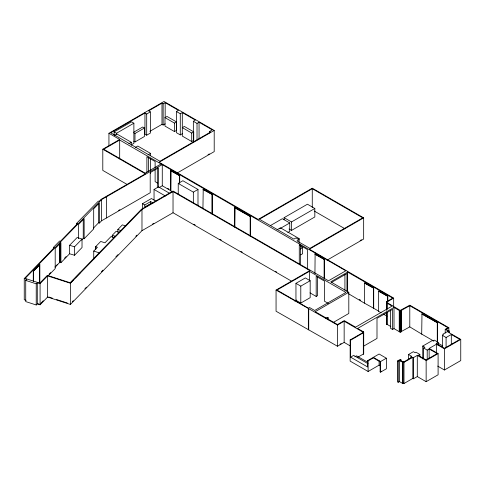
<?xml version="1.0" encoding="UTF-8"?>
<svg xmlns="http://www.w3.org/2000/svg" width="485" height="485" viewBox="0 0 485 485"><rect width="100%" height="100%" fill="white"/><g stroke="black" fill="none" stroke-linecap="round" stroke-linejoin="round"><path stroke-width="0.73" d="M55.102 267.168L59.77 262.355L59.77 242.979M59.77 262.355L60.904 262.718L60.904 242.603L55.199 248.484L55.199 268.599L48.445 275.559M93.411 228.138L98.594 222.791L99.389 223.045L99.389 202.93L93.684 208.811L93.684 228.926L84.147 238.759L83.244 238.468L81.686 240.069M357.803 357.239L363.441 353.971L363.544 353.092M348.806 292.297L330.703 281.846L347.642 272.067L392.753 298.105L386.557 301.682L386.351 302.21L386.884 303.095L392.074 306.102L355.578 327.169L344.253 320.627L337.481 324.544L315.214 311.691L348.806 292.297L348.806 313.474L333.25 322.458M421.889 334.207L409.789 326.89L400.537 331.946L399.379 331.722L394.008 328.618L392.553 329.461L390.425 328.23L390.425 310.345M386.557 322.864L386.745 324.162L390.813 326.55M76.654 225.58L76.654 223.312L98.346 201.105L99.14 201.36L101.08 199.359L145.385 173.818L102.796 149.228L102.796 170.405L127.04 184.403M53.52 248.823L53.52 247.308L59.606 241.039L60.401 241.294L77.564 223.603L76.654 223.312M26.117 300.336L24.25 299.736L24.25 278.554L54.314 247.568L53.52 247.308M172.575 191.933L170.678 190.841L170.865 170.611L170.865 190.732L162.275 185.773L162.275 164.597L101.601 199.59L25.135 278.414L39.788 283.149L47.336 275.365L70.167 282.749L141.505 209.217L173.03 191.035L328.478 280.785L345.805 270.782L119.68 140.007L103.711 149.228L145.142 173.145L161.111 163.924M33.283 280.76L33.283 271.073L39.843 264.616L39.843 283.246M33.507 281.579L33.507 271.145L39.843 264.616M350.606 346.12L344.156 342.392L337.481 346.248L276.062 311.237L276.062 290.06L309.848 270.557L173.03 191.563L141.978 209.49L70.416 283.258L47.585 275.874L40.079 283.616L37.284 282.713L37.284 303.895L36.223 304.986L25.723 301.591L25.723 280.415L26.742 279.36L24.25 278.554M69.597 253.758L69.597 245.283L77.163 237.492L82.026 239.063L82.026 247.532L74.526 255.268L69.597 253.758L60.904 262.718M36.223 304.986L36.223 283.81L37.284 282.713M55.041 266.92L57.582 264.307M74.526 255.268L74.526 246.798L82.026 239.063M49.04 274.183L50.622 272.552M64.56 258.184L66.118 256.577M99.389 223.045L101.601 220.766L150.204 192.745L150.204 172.624L158.498 167.834L158.498 187.21M40.795 303.289L43.31 300.694M95.642 249.508L95.642 246.683L100.71 241.457L104.966 242.803L111.035 236.547L113.836 237.492L115.103 236.183L112.277 235.267L112.277 237.389M37.284 303.895L40.079 304.798L47.585 297.056L47.585 275.874M93.738 259.542L93.738 251.072L97.436 247.259L95.642 246.683M112.277 235.267L116.176 231.248L119.795 232.418M117.825 232.376L117.825 229.55L122.365 224.87L125.809 225.98M71.095 282.221L73.72 279.518M75.296 277.893L80.546 272.479M72.271 301.761L73.32 300.676M84.887 288.757L86.463 287.132M101.407 271.721L102.947 270.139M115.903 256.783L118 254.625M135.794 236.28L136.837 235.207M47.585 297.056L70.416 304.435L141.978 230.672L173.03 212.745L291.515 281.154M380.373 365.872L379.1 365.138L368.109 371.486L350.152 361.119L350.152 339.943L350.613 340.209L363.623 332.613L363.441 331.831L357.615 328.454L394.008 307.441L399.379 310.546L400.743 310.746L409.789 305.708L447.928 327.727L445.218 329.291L445.218 333.074M108.937 145.373L108.937 133.272L164.015 101.474L214.206 130.447L214.206 151.629L177.486 172.83M144.948 113.011L144.948 134.193L146.688 135.2L150.368 133.072L150.368 111.896L146.688 114.017L144.948 113.011L110.677 132.799L159.953 161.244L210.575 132.017L209.611 131.453L209.611 132.969M182.311 133.745L180.281 134.915L176.407 132.684L176.407 111.501L178.438 110.331L165.179 102.674L163.142 103.845L161.984 103.178L148.622 110.889L150.368 111.896M114.108 134.86L114.108 131.878L131.49 121.838L133.878 123.214L133.878 143.336L131.302 144.821M114.108 131.878L116.491 133.254L133.878 123.214M114.472 135.351L116.873 133.969L131.296 142.293L131.296 145.276M102.796 149.228L119.68 139.474L108.937 133.272M133.866 132.114L142.717 127.003L144.463 128.01L144.463 136.485L134.975 141.959L133.811 141.287M133.811 132.817L134.975 133.49L144.463 128.01M164.985 117.619L167.016 116.442L176.504 121.917L176.504 130.392L174.473 131.562L164.985 126.088L164.985 117.619L174.473 123.093L176.504 121.917M149.895 131.332L161.984 124.354L163.142 125.027L165.179 123.851M176.407 111.501L180.281 113.739L182.311 112.569L195.376 120.11L193.345 121.286L193.345 142.463M128.895 143.681L131.296 142.293M135.382 147.422L137.782 146.04L150.562 153.418L150.562 155.649M193.345 121.286L197.025 123.408L199.056 122.232L212.321 129.889L209.611 131.453M148.161 154.8L150.562 153.418M193.733 131.865L184.342 126.446L182.311 127.622L191.702 133.042L193.733 131.865L193.733 140.341L191.702 141.511L182.311 136.091L182.311 112.569M214.206 130.447L159.122 162.251L258.153 219.426L312.267 188.186L363.659 217.856L363.659 239.032L327.023 260.184M208.029 154.66L209.302 153.927M154.048 200.044L154.048 189.453L158.498 186.883L169.871 193.448M118.582 210.472L119.886 209.714M159.129 187.592L162.275 185.773M170.678 170.72L179.699 175.715L179.699 182.421M142.529 208.617L142.529 203.676L151.429 198.535L155.891 201.111M178.244 194.467L178.244 183.415L182.893 180.735L197.989 189.453L197.989 205.658M142.529 203.676L144.773 204.973L150.647 201.584L153.072 202.991M178.244 183.415L193.345 192.139L197.989 189.453M202.93 208.835L203.221 189.296L212.285 194.527L212.285 213.903M152.557 224.034L153.848 223.288M202.93 189.465L212.285 194.527M234.582 227.113L234.873 207.568L250.46 216.565L250.46 235.94M234.582 207.738L250.46 216.565M312.267 188.713L259.414 219.226L293.861 239.111L295.977 237.892L299.075 239.681L296.959 240.906L309.891 248.368L362.744 217.856L312.267 188.713L312.267 207.622M270.315 225.64L282.349 218.693L289.751 222.967L289.751 231.436L287.847 232.533M284.101 219.802L284.101 217.68L307.429 204.215L314.826 208.489L314.826 216.959L291.497 230.43L289.03 229.005M277.032 229.757L280.415 227.804L299.124 238.602L299.124 243.033M279.615 228.817L289.751 222.967M284.101 217.68L291.497 221.954L314.826 208.489M297.996 239.257L299.124 238.602M300.282 249.005L302.604 247.659L302.604 253.746L300.748 254.819M363.659 217.856L309.357 249.205L393.668 298.105L393.668 306.429M314.935 273.601L315.117 254.122L324.338 259.445L324.338 278.82M314.935 254.231L324.338 259.445M360.137 240.542L361.44 239.79M309.406 271.339L276.977 290.06L308.345 308.169L309.503 307.496L314.674 310.485L345.944 292.431L309.406 271.339L309.406 280.415M295.953 283.343L305.344 277.923L310.182 280.718L310.182 297.657L300.791 303.077L295.953 300.288L295.953 283.343L300.791 286.138L310.182 280.718M294.644 301.039L296.414 300.021M331.4 282.5L346.963 273.516L346.963 291.4M310.024 292.873L316.184 296.432L317.542 295.644L317.542 277.02M276.062 290.06L337.481 325.071L344.156 321.216L363.022 332.152L362.865 332.607L350.152 339.943M373.711 308.29L364.399 303.131L364.581 282.907L373.711 288.175L373.711 308.29L378.646 311.146L378.646 291.024L387.812 296.317L387.812 301.531M364.399 283.01L373.711 288.175M325.453 318.487L327.411 317.354L328.187 317.802L328.187 319.918M326.878 318.554L328.187 317.802M364.399 303.131L348.297 293.619M378.464 291.127L387.812 296.317M393.668 298.105L387.109 301.894L387.127 302.604L400.24 310.388L409.789 305.18L448.843 327.727L448.843 330.752M339.943 344.295L341.173 343.586M363.441 346.266L376.997 338.439L376.997 318.324L392.553 309.339L392.553 329.461M433.917 341.155L421.695 334.098L421.986 313.807L437.567 322.81L437.567 342.18M350.613 340.209L350.613 357.148L353.638 355.402L368.054 363.726M354.814 356.845L356.572 355.826L367.715 362.259M367.648 360.634L379.1 354.02L386.363 358.215L386.363 368.8L380.579 372.14L380.125 371.874L380.125 361.816L373.777 358.154L373.777 357.627L368.109 360.901L367.648 360.634L367.648 366.987L350.613 357.148M421.695 313.977L437.567 322.81M373.777 357.627L380.579 361.549L386.363 358.215M448.843 327.727L446.133 329.291L449.231 331.079L449.231 332.595M422.756 358.918L422.756 346.06L432.341 340.525L433.02 340.919L434.372 340.137L438.149 342.313L438.149 345.338M408.528 359.791L408.528 354.499L413.372 351.704L415.111 352.71L415.984 352.207L419.852 354.444L419.852 356.711M449.231 331.079L447.776 331.922L460.75 339.409L460.75 360.585L444.442 370L437.688 366.102M460.75 339.409L444.442 348.824L436.458 344.217L429.146 348.436L438.1 353.601L438.1 374.784L426.145 381.683L417.294 376.572L413.469 378.779L412.832 378.415L403.981 383.526L403.108 383.023L402.526 383.356L399.428 381.568L398.173 382.295L397.712 382.034L397.712 360.852L400.204 359.415L400.98 359.864L400.98 361.373M442.411 347.484L442.411 335.384L443.472 334.771L442.702 334.323L448.316 331.079L445.218 329.291M397.712 360.852L398.173 361.119L399.428 360.391L402.526 362.18L403.108 361.846L403.981 362.35L412.832 357.233L413.469 357.603L417.294 355.39L426.145 360.507L438.1 353.601M380.125 371.874L381.307 371.195M400.98 359.864L400.204 360.313L402.526 361.652L403.108 361.313L403.981 361.816L411.917 357.239L410.953 356.675L410.953 358.191M423.629 358.603L423.629 348.012L424.89 347.29L422.756 346.06M410.953 356.675L411.626 356.287L408.528 354.499M442.411 335.384L446.085 337.505L451.317 334.492L459.835 339.409L444.442 348.297L436.118 343.489L438.149 342.313M423.629 348.012L427.212 350.085L429.146 348.964L437.185 353.601L426.145 359.973L418.209 355.39L419.852 354.444M400.816 331.51L399.913 331.485M106.391 196.825L106.464 217.995M69.597 245.283L74.526 246.798M117.825 229.55L120.844 230.527M93.738 251.072L99.389 252.897M25.723 280.415L36.223 283.81M48.767 297.008L52.331 298.16M56.612 299.542L67.312 303.004M38.03 303.762L39.2 304.137M314.231 211.023L345.041 228.817M170.865 170.611L179.699 175.715M307.472 268.969L307.472 249.593L299.281 244.755L299.281 264.131M300.67 246.544L302.604 247.659M437.567 342.925L442.75 345.914M167.652 188.35L168.962 189.108M359.276 299.427L360.573 300.179M157.516 183.027L155.121 181.645L155.121 169.72M378.464 311.249L381.083 312.764M383.702 314.274L386.975 316.165M154.048 189.453L165.415 196.019M193.854 224.24L195.152 224.985M219.923 239.287L221.233 240.045M240.912 251.406L242.227 252.164M275.347 271.285L276.638 272.036M328.387 303.477L324.465 301.209L324.465 281.094L316.184 276.311L316.184 296.432M451.317 334.492L451.317 344.326M446.085 337.505L446.085 347.339M444.442 348.824L444.442 370M437.276 322.974L437.276 342.349M436.458 344.217L436.458 352.534M429.146 348.964L429.146 358.797M427.212 350.085L427.212 359.912M426.145 360.507L426.145 381.683M417.294 355.39L417.294 376.572M413.469 357.603L413.469 378.779M412.832 357.233L412.832 378.415M409.789 305.708L409.789 326.89M403.981 362.35L403.981 383.526M403.108 361.846L403.108 383.023M402.526 362.18L402.526 383.356M401.465 310.515L401.465 331.691M401.307 310.594L401.307 331.77M401.131 310.661L401.131 331.837M400.943 310.709L400.943 331.892M400.743 310.746L400.743 331.928M400.537 310.764L400.537 331.946M400.331 310.77L400.331 331.946M400.119 310.758L400.119 331.934M399.919 310.727L399.919 331.904M399.725 310.679L399.725 331.861M399.543 310.618L399.543 331.801M399.379 310.546L399.379 331.722M399.428 360.391L399.428 381.568M399.24 310.461L399.24 331.637M398.173 361.119L398.173 382.295M394.008 307.441L394.008 328.618M387.63 296.42L387.63 301.64M387.042 303.192L387.042 309.242M387.042 312.267L387.042 324.374M386.884 303.095L386.884 309.145M386.884 312.17L386.884 324.271M386.745 302.986L386.745 309.794M386.745 312.819L386.745 324.162M386.557 301.682L386.557 310.006M386.557 312.273L386.624 324.047M386.472 301.809L386.527 309.551M386.472 312.401L386.527 323.919M386.412 301.943L386.393 310.048M386.393 312.316L386.448 323.792M380.579 361.549L380.579 372.14M379.1 360.828L379.1 365.138M373.523 288.278L373.523 308.399M368.109 360.901L368.109 371.486M363.714 332.207L363.714 353.589M363.623 332.007L363.623 353.789M363.544 331.916L363.544 353.886M363.441 332.789L363.441 353.971M363.326 332.868L363.326 354.05M347.642 272.067L347.642 292.485M344.926 274.583L344.926 290.23M344.156 321.216L344.156 342.392M337.481 325.071L337.481 346.248M324.15 259.548L324.15 278.923M315.117 253.061L315.117 254.122M308.733 308.472L308.733 329.654M308.345 308.696L308.345 329.873M300.791 286.138L300.791 303.077M300.536 245.519L300.536 264.149M299.924 244.064L299.924 245.125M291.497 221.954L291.497 230.43M250.169 216.734L250.169 236.11M234.873 207.568L234.873 226.944M211.993 194.697L211.993 214.073M199.056 122.232L199.056 138.874M197.025 123.408L197.025 140.05M193.345 192.139L193.345 203.185M191.702 133.042L191.702 141.511M180.281 113.739L180.281 134.915M179.517 175.819L179.517 183.269M174.473 123.093L174.473 131.562M173.03 191.563L173.03 212.745M165.179 102.674L165.179 117.8M163.142 103.845L163.142 125.027M161.984 103.178L161.984 124.354M157.334 167.907L157.334 187.283M155.121 167.489L155.121 161.523L146.882 156.77L146.882 172.417M150.647 201.584L150.647 203.7L144.773 207.089L144.773 204.973M150.562 158.631L150.562 170.556M150.562 172.048L150.562 173.533M148.622 157.255L148.622 171.411M146.688 114.017L146.688 135.2M141.978 209.49L141.978 230.672M134.975 133.49L134.975 141.959M119.68 140.007L119.68 158.916M116.491 133.254L116.491 134.745M101.601 199.59L101.601 220.766M98.594 203.415L98.594 222.791M95.739 246.713L95.739 249.539M84.147 238.759L84.147 218.638L78.443 224.519L78.443 238.675M83.244 219.093L83.244 238.468M70.416 283.258L70.416 304.435M60.401 241.294L60.401 262.47L59.606 262.215L59.606 243.306M40.079 283.616L40.079 304.798M39.618 264.543L39.618 283.173"/></g></svg>
